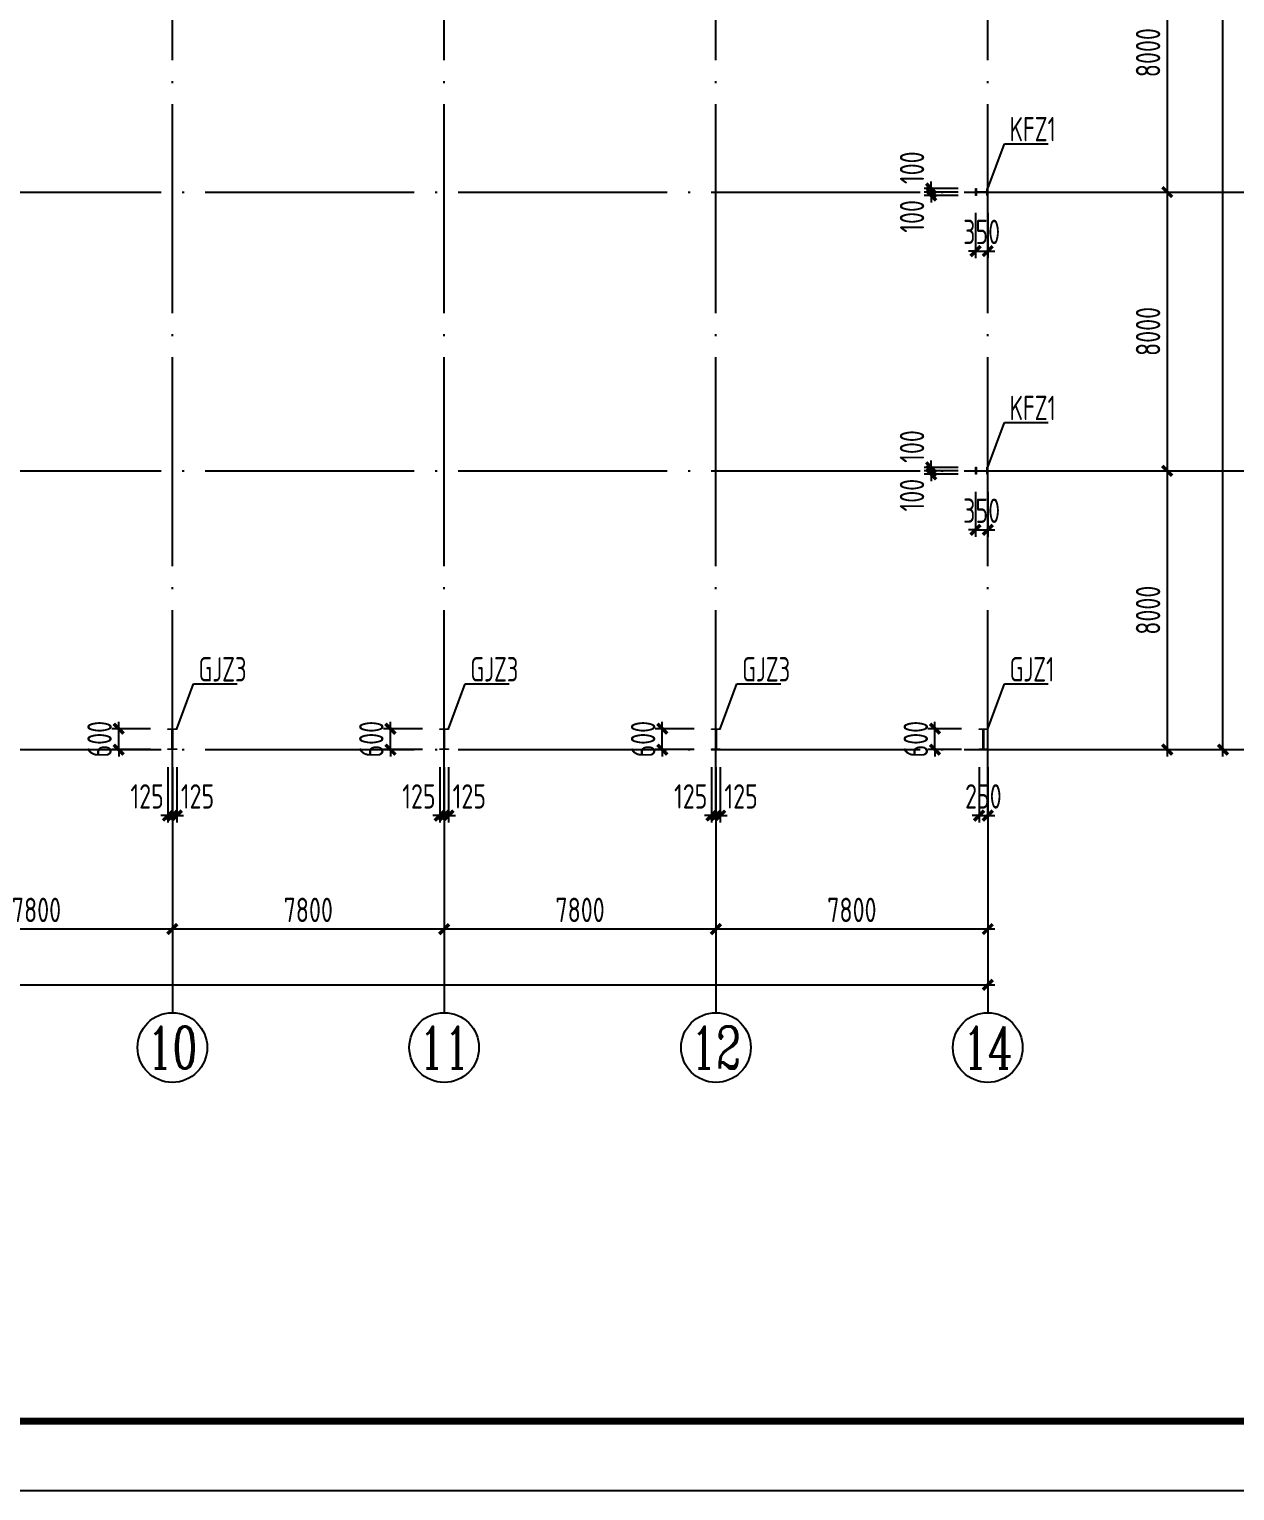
# Model space of a CAD drawing. Extents: x -2746917 to -971774, y -3334247 to -3250358.
# Drawn here: x -2142069 to -2124772, y -3316173 to -3295203 of the extents above; entities that cross this region are included whole.
import ezdxf
from ezdxf.enums import TextEntityAlignment as Align

# ---------------------------------------------------------------- set-up
doc = ezdxf.new("R2010")
doc.units = 0
doc.header["$LTSCALE"] = 1000
doc.header["$MEASUREMENT"] = 0
doc.header["$PDMODE"] = 35
doc.linetypes.add('DOTE', pattern=[2.42, 2, -0.2, 0.02, -0.2])
doc.layers.get('0').update_dxf_attribs({"linetype": 'CONTINUOUS'})
doc.layers.get('Defpoints').update_dxf_attribs({"linetype": 'CONTINUOUS'})
for name, color, linetype in [('AXIS', 253, 'DOTE'), ('COLU', 7, 'CONTINUOUS'), ('DIM', 3, 'CONTINUOUS'), ('NUM', 7, 'CONTINUOUS'), ('PUB_TITLE', 4, 'CONTINUOUS'), ('TEXT', 7, 'CONTINUOUS')]:
    doc.layers.add(name, color=color, linetype=linetype)
doc.layers.add('yichutu', color=7, linetype='CONTINUOUS', true_color=0xffffff, plot=False)
doc.styles.add('TSSD_Axis', font='Complex.shx', dxfattribs={"width": 0.7, "bigfont": 'hztxt.shx'})
doc.styles.add('TSSD_Dimension', font='tssdeng.shx', dxfattribs={"width": 0.75, "bigfont": 'Hztxt.shx'})
doc.styles.add('TSSD_Rein', font='Tssdeng.shx', dxfattribs={"width": 0.75, "bigfont": 'hztxt.shx'})
doc.dimstyles.new('TSSD_200_100', dxfattribs={"dimtxt": 350, "dimasz": 100, "dimexe": 100, "dimexo": 250, "dimgap": 100, "dimtad": 1, "dimdec": 0, "dimlfac": 2, "dimzin": 0, "dimdsep": 46, "dimtxsty": 'TSSD_Dimension', "dimblk": 'ARCHTICK', "dimcen": 0, "dimdle": 100, "dimclrt": 7, "dimadec": 0, "dimazin": 0, "dimtfac": 1, "dimtdec": 0, "dimtix": 1, "dimtmove": 2, "dimatfit": 3, "dimfxl": 1, "dimtolj": 1, "dimtzin": 0, "dimarcsym": 0})

# ---------------------------------------------------------------- blocks, each defined once
blk = doc.blocks.new('ts_axno')
at = {"color": 0, "linetype": 'ByBlock', "lineweight": -2}
blk.add_circle((0, 0), 0.5, dxfattribs=at)
at = {"color": 0, "linetype": 'ByBlock', "lineweight": -2, "style": 'TSSD_Axis', "width": 0.7}
blk.add_attdef('A', text='', height=0.6, dxfattribs=at).set_placement((0, 0), align=Align.MIDDLE_CENTER)
blk = doc.blocks.new('_ArchTick')
at = {"color": 0, "const_width": 0.5}
blk.add_lwpolyline([(-0.71, -0.71), (0.71, 0.71)], dxfattribs=at)
blk = doc.blocks.new('*D1110')
at = {"layer": 'Defpoints', "color": 0, "ltscale": 1.5}
for p in [(-2136116, -3306539), (-2132216, -3306539), (-2136116, -3308114)]:
    blk.add_point(p, dxfattribs=at)
at = {"layer": 'DIM', "color": 0, "lineweight": -2, "ltscale": 1.5}
for p, q in [((-2136116, -3306789), (-2136116, -3308214)), ((-2132216, -3306789), (-2132216, -3308214)), ((-2132116, -3308114), (-2136216, -3308114))]:
    blk.add_line(p, q, dxfattribs=at)
at = {"layer": 'DIM', "color": 0, "lineweight": -2, "ltscale": 1.5, "xscale": 100, "yscale": 100, "zscale": 100, "rotation": 180}
blk.add_blockref('_ArchTick', (-2136116, -3308114), dxfattribs=at)
at = {"layer": 'DIM', "color": 0, "lineweight": -2, "ltscale": 1.5, "xscale": 100, "yscale": 100, "zscale": 100}
blk.add_blockref('_ArchTick', (-2132216, -3308114), dxfattribs=at)
at = {"layer": 'DIM', "color": 7, "ltscale": 1.5, "insert": (-2134166, -3307839), "char_height": 350, "attachment_point": 5, "style": 'TSSD_Dimension'}
blk.add_mtext('\\A1;7800', dxfattribs=at)
blk = doc.blocks.new('*D1111')
at = {"layer": 'Defpoints', "color": 0, "ltscale": 1.5}
for p in [(-2140016, -3306539), (-2136116, -3306539), (-2140016, -3308114)]:
    blk.add_point(p, dxfattribs=at)
at = {"layer": 'DIM', "color": 0, "lineweight": -2, "ltscale": 1.5}
for p, q in [((-2140016, -3306789), (-2140016, -3308214)), ((-2136116, -3306789), (-2136116, -3308214)), ((-2136016, -3308114), (-2140116, -3308114))]:
    blk.add_line(p, q, dxfattribs=at)
at = {"layer": 'DIM', "color": 0, "lineweight": -2, "ltscale": 1.5, "xscale": 100, "yscale": 100, "zscale": 100, "rotation": 180}
blk.add_blockref('_ArchTick', (-2140016, -3308114), dxfattribs=at)
at = {"layer": 'DIM', "color": 0, "lineweight": -2, "ltscale": 1.5, "xscale": 100, "yscale": 100, "zscale": 100}
blk.add_blockref('_ArchTick', (-2136116, -3308114), dxfattribs=at)
at = {"layer": 'DIM', "color": 7, "ltscale": 1.5, "insert": (-2138066, -3307839), "char_height": 350, "attachment_point": 5, "style": 'TSSD_Dimension'}
blk.add_mtext('\\A1;7800', dxfattribs=at)
blk = doc.blocks.new('*D1112')
at = {"layer": 'Defpoints', "color": 0, "ltscale": 1.5}
for p in [(-2143916, -3306539), (-2140016, -3306539), (-2143916, -3308114)]:
    blk.add_point(p, dxfattribs=at)
at = {"layer": 'DIM', "color": 0, "lineweight": -2, "ltscale": 1.5}
for p, q in [((-2143916, -3306789), (-2143916, -3308214)), ((-2140016, -3306789), (-2140016, -3308214)), ((-2139916, -3308114), (-2144016, -3308114))]:
    blk.add_line(p, q, dxfattribs=at)
at = {"layer": 'DIM', "color": 0, "lineweight": -2, "ltscale": 1.5, "xscale": 100, "yscale": 100, "zscale": 100, "rotation": 180}
blk.add_blockref('_ArchTick', (-2143916, -3308114), dxfattribs=at)
at = {"layer": 'DIM', "color": 0, "lineweight": -2, "ltscale": 1.5, "xscale": 100, "yscale": 100, "zscale": 100}
blk.add_blockref('_ArchTick', (-2140016, -3308114), dxfattribs=at)
at = {"layer": 'DIM', "color": 7, "ltscale": 1.5, "insert": (-2141966, -3307839), "char_height": 350, "attachment_point": 5, "style": 'TSSD_Dimension'}
blk.add_mtext('\\A1;7800', dxfattribs=at)
blk = doc.blocks.new('*D1120')
at = {"layer": 'Defpoints', "color": 0, "ltscale": 1.5}
for p in [(-2171216, -3306539), (-2128316, -3306539), (-2128316, -3308914)]:
    blk.add_point(p, dxfattribs=at)
at = {"layer": 'DIM', "color": 0, "lineweight": -2, "ltscale": 1.5}
for p, q in [((-2171216, -3306789), (-2171216, -3309014)), ((-2128316, -3306789), (-2128316, -3309014)), ((-2171316, -3308914), (-2128216, -3308914))]:
    blk.add_line(p, q, dxfattribs=at)
at = {"layer": 'DIM', "color": 0, "lineweight": -2, "ltscale": 1.5, "xscale": 100, "yscale": 100, "zscale": 100, "rotation": 180}
blk.add_blockref('_ArchTick', (-2171216, -3308914), dxfattribs=at)
at = {"layer": 'DIM', "color": 0, "lineweight": -2, "ltscale": 1.5, "xscale": 100, "yscale": 100, "zscale": 100}
blk.add_blockref('_ArchTick', (-2128316, -3308914), dxfattribs=at)
at = {"layer": 'DIM', "color": 7, "ltscale": 1.5, "insert": (-2149766, -3308639), "char_height": 350, "attachment_point": 5, "style": 'TSSD_Dimension'}
blk.add_mtext('\\A1;85800', dxfattribs=at)
blk = doc.blocks.new('*D1143')
at = {"layer": 'Defpoints', "color": 0, "ltscale": 1.5}
for p in [(-2127316, -3293539), (-2127316, -3297539), (-2125741, -3297539)]:
    blk.add_point(p, dxfattribs=at)
at = {"layer": 'DIM', "color": 0, "lineweight": -2, "ltscale": 1.5}
for p, q in [((-2127066, -3293539), (-2125641, -3293539)), ((-2125741, -3293439), (-2125741, -3297639)), ((-2127066, -3297539), (-2125641, -3297539))]:
    blk.add_line(p, q, dxfattribs=at)
at = {"layer": 'DIM', "color": 0, "lineweight": -2, "ltscale": 1.5, "xscale": 100, "yscale": 100, "zscale": 100}
for p, rotation in [((-2125741, -3293539), 90), ((-2125741, -3297539), 270)]:
    blk.add_blockref('_ArchTick', p, dxfattribs=dict(at, rotation=rotation))
at = {"layer": 'DIM', "color": 7, "ltscale": 1.5, "insert": (-2126016, -3295539), "char_height": 350, "attachment_point": 5, "rotation": 90, "style": 'TSSD_Dimension'}
blk.add_mtext('\\A1;8000', dxfattribs=at)
blk = doc.blocks.new('*D1144')
at = {"layer": 'Defpoints', "color": 0, "ltscale": 1.5}
for p in [(-2127316, -3297539), (-2127316, -3301539), (-2125741, -3301539)]:
    blk.add_point(p, dxfattribs=at)
at = {"layer": 'DIM', "color": 0, "lineweight": -2, "ltscale": 1.5}
for p, q in [((-2127066, -3297539), (-2125641, -3297539)), ((-2125741, -3297439), (-2125741, -3301639)), ((-2127066, -3301539), (-2125641, -3301539))]:
    blk.add_line(p, q, dxfattribs=at)
at = {"layer": 'DIM', "color": 0, "lineweight": -2, "ltscale": 1.5, "xscale": 100, "yscale": 100, "zscale": 100}
for p, rotation in [((-2125741, -3297539), 90), ((-2125741, -3301539), 270)]:
    blk.add_blockref('_ArchTick', p, dxfattribs=dict(at, rotation=rotation))
at = {"layer": 'DIM', "color": 7, "ltscale": 1.5, "insert": (-2126016, -3299539), "char_height": 350, "attachment_point": 5, "rotation": 90, "style": 'TSSD_Dimension'}
blk.add_mtext('\\A1;8000', dxfattribs=at)
blk = doc.blocks.new('*D1145')
at = {"layer": 'Defpoints', "color": 0, "ltscale": 1.5}
for p in [(-2127316, -3301539), (-2127316, -3305539), (-2125741, -3305539)]:
    blk.add_point(p, dxfattribs=at)
at = {"layer": 'DIM', "color": 0, "lineweight": -2, "ltscale": 1.5}
for p, q in [((-2127066, -3301539), (-2125641, -3301539)), ((-2125741, -3301439), (-2125741, -3305639)), ((-2127066, -3305539), (-2125641, -3305539))]:
    blk.add_line(p, q, dxfattribs=at)
at = {"layer": 'DIM', "color": 0, "lineweight": -2, "ltscale": 1.5, "xscale": 100, "yscale": 100, "zscale": 100}
for p, rotation in [((-2125741, -3301539), 90), ((-2125741, -3305539), 270)]:
    blk.add_blockref('_ArchTick', p, dxfattribs=dict(at, rotation=rotation))
at = {"layer": 'DIM', "color": 7, "ltscale": 1.5, "insert": (-2126016, -3303539), "char_height": 350, "attachment_point": 5, "rotation": 90, "style": 'TSSD_Dimension'}
blk.add_mtext('\\A1;8000', dxfattribs=at)
blk = doc.blocks.new('*D1146')
at = {"layer": 'Defpoints', "color": 0, "ltscale": 1.5}
for p in [(-2127316, -3281539), (-2124941, -3281539), (-2127316, -3305539)]:
    blk.add_point(p, dxfattribs=at)
at = {"layer": 'DIM', "color": 0, "lineweight": -2, "ltscale": 1.5}
for p, q in [((-2127066, -3281539), (-2124841, -3281539)), ((-2124941, -3305639), (-2124941, -3281439)), ((-2127066, -3305539), (-2124841, -3305539))]:
    blk.add_line(p, q, dxfattribs=at)
at = {"layer": 'DIM', "color": 0, "lineweight": -2, "ltscale": 1.5, "xscale": 100, "yscale": 100, "zscale": 100}
for p, rotation in [((-2124941, -3281539), 90), ((-2124941, -3305539), 270)]:
    blk.add_blockref('_ArchTick', p, dxfattribs=dict(at, rotation=rotation))
at = {"layer": 'DIM', "color": 7, "ltscale": 1.5, "insert": (-2125216, -3293539), "char_height": 350, "attachment_point": 5, "rotation": 90, "style": 'TSSD_Dimension'}
blk.add_mtext('\\A1;48000', dxfattribs=at)
blk = doc.blocks.new('*D1147')
at = {"layer": 'Defpoints', "color": 0, "ltscale": 1.5}
for p in [(-2132216, -3306539), (-2128316, -3306539), (-2132216, -3308114)]:
    blk.add_point(p, dxfattribs=at)
at = {"layer": 'DIM', "color": 0, "lineweight": -2, "ltscale": 1.5}
for p, q in [((-2132216, -3306789), (-2132216, -3308214)), ((-2128316, -3306789), (-2128316, -3308214)), ((-2128216, -3308114), (-2132316, -3308114))]:
    blk.add_line(p, q, dxfattribs=at)
at = {"layer": 'DIM', "color": 0, "lineweight": -2, "ltscale": 1.5, "xscale": 100, "yscale": 100, "zscale": 100, "rotation": 180}
blk.add_blockref('_ArchTick', (-2132216, -3308114), dxfattribs=at)
at = {"layer": 'DIM', "color": 0, "lineweight": -2, "ltscale": 1.5, "xscale": 100, "yscale": 100, "zscale": 100}
blk.add_blockref('_ArchTick', (-2128316, -3308114), dxfattribs=at)
at = {"layer": 'DIM', "color": 7, "ltscale": 1.5, "insert": (-2130266, -3307839), "char_height": 350, "attachment_point": 5, "style": 'TSSD_Dimension'}
blk.add_mtext('\\A1;7800', dxfattribs=at)
blk = doc.blocks.new('*D1237')
at = {"layer": 'Defpoints', "color": 0, "ltscale": 1.5}
for p in [(-2140079, -3305539), (-2140016, -3305539), (-2140016, -3306485)]:
    blk.add_point(p, dxfattribs=at)
at = {"layer": 'DIM', "color": 0, "lineweight": -2, "ltscale": 1.5}
for p, q in [((-2140079, -3305789), (-2140079, -3306585)), ((-2140016, -3305789), (-2140016, -3306585)), ((-2140079, -3306485), (-2140179, -3306485)), ((-2140079, -3306485), (-2140016, -3306485)), ((-2140016, -3306485), (-2139916, -3306485))]:
    blk.add_line(p, q, dxfattribs=at)
at = {"layer": 'DIM', "color": 0, "lineweight": -2, "ltscale": 1.5, "xscale": 100, "yscale": 100, "zscale": 100}
blk.add_blockref('_ArchTick', (-2140079, -3306485), dxfattribs=at)
at = {"layer": 'DIM', "color": 0, "lineweight": -2, "ltscale": 1.5, "xscale": 100, "yscale": 100, "zscale": 100, "rotation": 180}
blk.add_blockref('_ArchTick', (-2140016, -3306485), dxfattribs=at)
at = {"layer": 'DIM', "color": 7, "ltscale": 1.5, "insert": (-2140378, -3306210), "char_height": 350, "attachment_point": 5, "style": 'TSSD_Dimension'}
blk.add_mtext('\\A1;125', dxfattribs=at)
blk = doc.blocks.new('*D1238')
at = {"layer": 'Defpoints', "color": 0, "ltscale": 1.5}
for p in [(-2140786, -3305239), (-2140079, -3305239), (-2140079, -3305539)]:
    blk.add_point(p, dxfattribs=at)
at = {"layer": 'DIM', "color": 0, "lineweight": -2, "ltscale": 1.5}
for p, q in [((-2140329, -3305239), (-2140886, -3305239)), ((-2140786, -3305239), (-2140786, -3305139)), ((-2140786, -3305539), (-2140786, -3305239)), ((-2140329, -3305539), (-2140886, -3305539)), ((-2140786, -3305539), (-2140786, -3305639))]:
    blk.add_line(p, q, dxfattribs=at)
at = {"layer": 'DIM', "color": 0, "lineweight": -2, "ltscale": 1.5, "xscale": 100, "yscale": 100, "zscale": 100}
for p, rotation in [((-2140786, -3305239), 270), ((-2140786, -3305539), 90)]:
    blk.add_blockref('_ArchTick', p, dxfattribs=dict(at, rotation=rotation))
at = {"layer": 'DIM', "color": 7, "ltscale": 1.5, "insert": (-2141061, -3305389), "char_height": 350, "attachment_point": 5, "rotation": 90, "style": 'TSSD_Dimension'}
blk.add_mtext('\\A1;600', dxfattribs=at)
blk = doc.blocks.new('*D1239')
at = {"layer": 'Defpoints', "color": 0, "ltscale": 1.5}
for p in [(-2140016, -3305539), (-2139954, -3305539), (-2139954, -3306485)]:
    blk.add_point(p, dxfattribs=at)
at = {"layer": 'DIM', "color": 0, "lineweight": -2, "ltscale": 1.5}
for p, q in [((-2140016, -3305789), (-2140016, -3306585)), ((-2139954, -3305789), (-2139954, -3306585)), ((-2140016, -3306485), (-2140116, -3306485)), ((-2140016, -3306485), (-2139954, -3306485)), ((-2139954, -3306485), (-2139854, -3306485))]:
    blk.add_line(p, q, dxfattribs=at)
at = {"layer": 'DIM', "color": 0, "lineweight": -2, "ltscale": 1.5, "xscale": 100, "yscale": 100, "zscale": 100}
blk.add_blockref('_ArchTick', (-2140016, -3306485), dxfattribs=at)
at = {"layer": 'DIM', "color": 0, "lineweight": -2, "ltscale": 1.5, "xscale": 100, "yscale": 100, "zscale": 100, "rotation": 180}
blk.add_blockref('_ArchTick', (-2139954, -3306485), dxfattribs=at)
at = {"layer": 'DIM', "color": 7, "ltscale": 1.5, "insert": (-2139655, -3306210), "char_height": 350, "attachment_point": 5, "style": 'TSSD_Dimension'}
blk.add_mtext('\\A1;125', dxfattribs=at)
blk = doc.blocks.new('*D1247')
at = {"layer": 'Defpoints', "color": 0, "ltscale": 1.5}
for p in [(-2136179, -3305539), (-2136116, -3305539), (-2136116, -3306485)]:
    blk.add_point(p, dxfattribs=at)
at = {"layer": 'DIM', "color": 0, "lineweight": -2, "ltscale": 1.5}
for p, q in [((-2136179, -3305789), (-2136179, -3306585)), ((-2136116, -3305789), (-2136116, -3306585)), ((-2136179, -3306485), (-2136279, -3306485)), ((-2136179, -3306485), (-2136116, -3306485)), ((-2136116, -3306485), (-2136016, -3306485))]:
    blk.add_line(p, q, dxfattribs=at)
at = {"layer": 'DIM', "color": 0, "lineweight": -2, "ltscale": 1.5, "xscale": 100, "yscale": 100, "zscale": 100}
blk.add_blockref('_ArchTick', (-2136179, -3306485), dxfattribs=at)
at = {"layer": 'DIM', "color": 0, "lineweight": -2, "ltscale": 1.5, "xscale": 100, "yscale": 100, "zscale": 100, "rotation": 180}
blk.add_blockref('_ArchTick', (-2136116, -3306485), dxfattribs=at)
at = {"layer": 'DIM', "color": 7, "ltscale": 1.5, "insert": (-2136478, -3306210), "char_height": 350, "attachment_point": 5, "style": 'TSSD_Dimension'}
blk.add_mtext('\\A1;125', dxfattribs=at)
blk = doc.blocks.new('*D1248')
at = {"layer": 'Defpoints', "color": 0, "ltscale": 1.5}
for p in [(-2136886, -3305239), (-2136179, -3305239), (-2136179, -3305539)]:
    blk.add_point(p, dxfattribs=at)
at = {"layer": 'DIM', "color": 0, "lineweight": -2, "ltscale": 1.5}
for p, q in [((-2136429, -3305239), (-2136986, -3305239)), ((-2136886, -3305239), (-2136886, -3305139)), ((-2136886, -3305539), (-2136886, -3305239)), ((-2136429, -3305539), (-2136986, -3305539)), ((-2136886, -3305539), (-2136886, -3305639))]:
    blk.add_line(p, q, dxfattribs=at)
at = {"layer": 'DIM', "color": 0, "lineweight": -2, "ltscale": 1.5, "xscale": 100, "yscale": 100, "zscale": 100}
for p, rotation in [((-2136886, -3305239), 270), ((-2136886, -3305539), 90)]:
    blk.add_blockref('_ArchTick', p, dxfattribs=dict(at, rotation=rotation))
at = {"layer": 'DIM', "color": 7, "ltscale": 1.5, "insert": (-2137161, -3305389), "char_height": 350, "attachment_point": 5, "rotation": 90, "style": 'TSSD_Dimension'}
blk.add_mtext('\\A1;600', dxfattribs=at)
blk = doc.blocks.new('*D1249')
at = {"layer": 'Defpoints', "color": 0, "ltscale": 1.5}
for p in [(-2136116, -3305539), (-2136054, -3305539), (-2136054, -3306485)]:
    blk.add_point(p, dxfattribs=at)
at = {"layer": 'DIM', "color": 0, "lineweight": -2, "ltscale": 1.5}
for p, q in [((-2136116, -3305789), (-2136116, -3306585)), ((-2136054, -3305789), (-2136054, -3306585)), ((-2136116, -3306485), (-2136216, -3306485)), ((-2136116, -3306485), (-2136054, -3306485)), ((-2136054, -3306485), (-2135954, -3306485))]:
    blk.add_line(p, q, dxfattribs=at)
at = {"layer": 'DIM', "color": 0, "lineweight": -2, "ltscale": 1.5, "xscale": 100, "yscale": 100, "zscale": 100}
blk.add_blockref('_ArchTick', (-2136116, -3306485), dxfattribs=at)
at = {"layer": 'DIM', "color": 0, "lineweight": -2, "ltscale": 1.5, "xscale": 100, "yscale": 100, "zscale": 100, "rotation": 180}
blk.add_blockref('_ArchTick', (-2136054, -3306485), dxfattribs=at)
at = {"layer": 'DIM', "color": 7, "ltscale": 1.5, "insert": (-2135755, -3306210), "char_height": 350, "attachment_point": 5, "style": 'TSSD_Dimension'}
blk.add_mtext('\\A1;125', dxfattribs=at)
blk = doc.blocks.new('*D1257')
at = {"layer": 'Defpoints', "color": 0, "ltscale": 1.5}
for p in [(-2132279, -3305539), (-2132216, -3305539), (-2132216, -3306485)]:
    blk.add_point(p, dxfattribs=at)
at = {"layer": 'DIM', "color": 0, "lineweight": -2, "ltscale": 1.5}
for p, q in [((-2132279, -3305789), (-2132279, -3306585)), ((-2132216, -3305789), (-2132216, -3306585)), ((-2132279, -3306485), (-2132379, -3306485)), ((-2132279, -3306485), (-2132216, -3306485)), ((-2132216, -3306485), (-2132116, -3306485))]:
    blk.add_line(p, q, dxfattribs=at)
at = {"layer": 'DIM', "color": 0, "lineweight": -2, "ltscale": 1.5, "xscale": 100, "yscale": 100, "zscale": 100}
blk.add_blockref('_ArchTick', (-2132279, -3306485), dxfattribs=at)
at = {"layer": 'DIM', "color": 0, "lineweight": -2, "ltscale": 1.5, "xscale": 100, "yscale": 100, "zscale": 100, "rotation": 180}
blk.add_blockref('_ArchTick', (-2132216, -3306485), dxfattribs=at)
at = {"layer": 'DIM', "color": 7, "ltscale": 1.5, "insert": (-2132578, -3306210), "char_height": 350, "attachment_point": 5, "style": 'TSSD_Dimension'}
blk.add_mtext('\\A1;125', dxfattribs=at)
blk = doc.blocks.new('*D1258')
at = {"layer": 'Defpoints', "color": 0, "ltscale": 1.5}
for p in [(-2132986, -3305239), (-2132279, -3305239), (-2132279, -3305539)]:
    blk.add_point(p, dxfattribs=at)
at = {"layer": 'DIM', "color": 0, "lineweight": -2, "ltscale": 1.5}
for p, q in [((-2132529, -3305239), (-2133086, -3305239)), ((-2132986, -3305239), (-2132986, -3305139)), ((-2132986, -3305539), (-2132986, -3305239)), ((-2132529, -3305539), (-2133086, -3305539)), ((-2132986, -3305539), (-2132986, -3305639))]:
    blk.add_line(p, q, dxfattribs=at)
at = {"layer": 'DIM', "color": 0, "lineweight": -2, "ltscale": 1.5, "xscale": 100, "yscale": 100, "zscale": 100}
for p, rotation in [((-2132986, -3305239), 270), ((-2132986, -3305539), 90)]:
    blk.add_blockref('_ArchTick', p, dxfattribs=dict(at, rotation=rotation))
at = {"layer": 'DIM', "color": 7, "ltscale": 1.5, "insert": (-2133261, -3305389), "char_height": 350, "attachment_point": 5, "rotation": 90, "style": 'TSSD_Dimension'}
blk.add_mtext('\\A1;600', dxfattribs=at)
blk = doc.blocks.new('*D1259')
at = {"layer": 'Defpoints', "color": 0, "ltscale": 1.5}
for p in [(-2132216, -3305539), (-2132154, -3305539), (-2132154, -3306485)]:
    blk.add_point(p, dxfattribs=at)
at = {"layer": 'DIM', "color": 0, "lineweight": -2, "ltscale": 1.5}
for p, q in [((-2132216, -3305789), (-2132216, -3306585)), ((-2132154, -3305789), (-2132154, -3306585)), ((-2132216, -3306485), (-2132316, -3306485)), ((-2132216, -3306485), (-2132154, -3306485)), ((-2132154, -3306485), (-2132054, -3306485))]:
    blk.add_line(p, q, dxfattribs=at)
at = {"layer": 'DIM', "color": 0, "lineweight": -2, "ltscale": 1.5, "xscale": 100, "yscale": 100, "zscale": 100}
blk.add_blockref('_ArchTick', (-2132216, -3306485), dxfattribs=at)
at = {"layer": 'DIM', "color": 0, "lineweight": -2, "ltscale": 1.5, "xscale": 100, "yscale": 100, "zscale": 100, "rotation": 180}
blk.add_blockref('_ArchTick', (-2132154, -3306485), dxfattribs=at)
at = {"layer": 'DIM', "color": 7, "ltscale": 1.5, "insert": (-2131855, -3306210), "char_height": 350, "attachment_point": 5, "style": 'TSSD_Dimension'}
blk.add_mtext('\\A1;125', dxfattribs=at)
blk = doc.blocks.new('*D1278')
at = {"layer": 'Defpoints', "color": 0, "ltscale": 1.5}
for p in [(-2128441, -3305539), (-2128316, -3305539), (-2128316, -3306485)]:
    blk.add_point(p, dxfattribs=at)
at = {"layer": 'DIM', "color": 0, "lineweight": -2, "ltscale": 1.5}
for p, q in [((-2128441, -3305789), (-2128441, -3306585)), ((-2128316, -3305789), (-2128316, -3306585)), ((-2128441, -3306485), (-2128541, -3306485)), ((-2128441, -3306485), (-2128316, -3306485)), ((-2128316, -3306485), (-2128216, -3306485))]:
    blk.add_line(p, q, dxfattribs=at)
at = {"layer": 'DIM', "color": 0, "lineweight": -2, "ltscale": 1.5, "xscale": 100, "yscale": 100, "zscale": 100}
blk.add_blockref('_ArchTick', (-2128441, -3306485), dxfattribs=at)
at = {"layer": 'DIM', "color": 0, "lineweight": -2, "ltscale": 1.5, "xscale": 100, "yscale": 100, "zscale": 100, "rotation": 180}
blk.add_blockref('_ArchTick', (-2128316, -3306485), dxfattribs=at)
at = {"layer": 'DIM', "color": 7, "ltscale": 1.5, "insert": (-2128379, -3306210), "char_height": 350, "attachment_point": 5, "style": 'TSSD_Dimension'}
blk.add_mtext('\\A1;250', dxfattribs=at)
blk = doc.blocks.new('*D1279')
at = {"layer": 'Defpoints', "color": 0, "ltscale": 1.5}
for p in [(-2129074, -3305239), (-2128441, -3305239), (-2128441, -3305539)]:
    blk.add_point(p, dxfattribs=at)
at = {"layer": 'DIM', "color": 0, "lineweight": -2, "ltscale": 1.5}
for p, q in [((-2128691, -3305239), (-2129174, -3305239)), ((-2129074, -3305239), (-2129074, -3305139)), ((-2129074, -3305539), (-2129074, -3305239)), ((-2128691, -3305539), (-2129174, -3305539)), ((-2129074, -3305539), (-2129074, -3305639))]:
    blk.add_line(p, q, dxfattribs=at)
at = {"layer": 'DIM', "color": 0, "lineweight": -2, "ltscale": 1.5, "xscale": 100, "yscale": 100, "zscale": 100}
for p, rotation in [((-2129074, -3305239), 270), ((-2129074, -3305539), 90)]:
    blk.add_blockref('_ArchTick', p, dxfattribs=dict(at, rotation=rotation))
at = {"layer": 'DIM', "color": 7, "ltscale": 1.5, "insert": (-2129349, -3305389), "char_height": 350, "attachment_point": 5, "rotation": 90, "style": 'TSSD_Dimension'}
blk.add_mtext('\\A1;600', dxfattribs=at)
blk = doc.blocks.new('*D1280')
at = {"layer": 'Defpoints', "color": 0, "ltscale": 1.5}
for p in [(-2129128, -3301539), (-2128491, -3301489), (-2128491, -3301539)]:
    blk.add_point(p, dxfattribs=at)
at = {"layer": 'DIM', "color": 0, "lineweight": -2, "ltscale": 1.5}
for p, q in [((-2128741, -3301489), (-2129228, -3301489)), ((-2128741, -3301539), (-2129228, -3301539)), ((-2129128, -3301489), (-2129128, -3301389)), ((-2129128, -3301489), (-2129128, -3301539)), ((-2129128, -3301539), (-2129128, -3301639))]:
    blk.add_line(p, q, dxfattribs=at)
at = {"layer": 'DIM', "color": 0, "lineweight": -2, "ltscale": 1.5, "xscale": 100, "yscale": 100, "zscale": 100}
for p, rotation in [((-2129128, -3301489), 270), ((-2129128, -3301539), 90)]:
    blk.add_blockref('_ArchTick', p, dxfattribs=dict(at, rotation=rotation))
at = {"layer": 'DIM', "color": 7, "ltscale": 1.5, "insert": (-2129403, -3301190), "char_height": 350, "attachment_point": 5, "rotation": 90, "style": 'TSSD_Dimension'}
blk.add_mtext('\\A1;100', dxfattribs=at)
blk = doc.blocks.new('*D1281')
at = {"layer": 'Defpoints', "color": 0, "ltscale": 1.5}
for p in [(-2128491, -3301539), (-2129128, -3301589), (-2128491, -3301589)]:
    blk.add_point(p, dxfattribs=at)
at = {"layer": 'DIM', "color": 0, "lineweight": -2, "ltscale": 1.5}
for p, q in [((-2128741, -3301539), (-2129228, -3301539)), ((-2129128, -3301539), (-2129128, -3301439)), ((-2129128, -3301539), (-2129128, -3301589)), ((-2128741, -3301589), (-2129228, -3301589)), ((-2129128, -3301589), (-2129128, -3301689))]:
    blk.add_line(p, q, dxfattribs=at)
at = {"layer": 'DIM', "color": 0, "lineweight": -2, "ltscale": 1.5, "xscale": 100, "yscale": 100, "zscale": 100}
for p, rotation in [((-2129128, -3301539), 270), ((-2129128, -3301589), 90)]:
    blk.add_blockref('_ArchTick', p, dxfattribs=dict(at, rotation=rotation))
at = {"layer": 'DIM', "color": 7, "ltscale": 1.5, "insert": (-2129403, -3301888), "char_height": 350, "attachment_point": 5, "rotation": 90, "style": 'TSSD_Dimension'}
blk.add_mtext('\\A1;100', dxfattribs=at)
blk = doc.blocks.new('*D1282')
at = {"layer": 'Defpoints', "color": 0, "ltscale": 1.5}
for p in [(-2128491, -3301589), (-2128316, -3301589), (-2128316, -3302386)]:
    blk.add_point(p, dxfattribs=at)
at = {"layer": 'DIM', "color": 0, "lineweight": -2, "ltscale": 1.5}
for p, q in [((-2128491, -3301839), (-2128491, -3302486)), ((-2128316, -3301839), (-2128316, -3302486)), ((-2128491, -3302386), (-2128591, -3302386)), ((-2128491, -3302386), (-2128316, -3302386)), ((-2128316, -3302386), (-2128216, -3302386))]:
    blk.add_line(p, q, dxfattribs=at)
at = {"layer": 'DIM', "color": 0, "lineweight": -2, "ltscale": 1.5, "xscale": 100, "yscale": 100, "zscale": 100}
blk.add_blockref('_ArchTick', (-2128491, -3302386), dxfattribs=at)
at = {"layer": 'DIM', "color": 0, "lineweight": -2, "ltscale": 1.5, "xscale": 100, "yscale": 100, "zscale": 100, "rotation": 180}
blk.add_blockref('_ArchTick', (-2128316, -3302386), dxfattribs=at)
at = {"layer": 'DIM', "color": 7, "ltscale": 1.5, "insert": (-2128404, -3302111), "char_height": 350, "attachment_point": 5, "style": 'TSSD_Dimension'}
blk.add_mtext('\\A1;350', dxfattribs=at)
blk = doc.blocks.new('*D1283')
at = {"layer": 'Defpoints', "color": 0, "ltscale": 1.5}
for p in [(-2129128, -3297539), (-2128491, -3297489), (-2128491, -3297539)]:
    blk.add_point(p, dxfattribs=at)
at = {"layer": 'DIM', "color": 0, "lineweight": -2, "ltscale": 1.5}
for p, q in [((-2128741, -3297489), (-2129228, -3297489)), ((-2128741, -3297539), (-2129228, -3297539)), ((-2129128, -3297489), (-2129128, -3297389)), ((-2129128, -3297489), (-2129128, -3297539)), ((-2129128, -3297539), (-2129128, -3297639))]:
    blk.add_line(p, q, dxfattribs=at)
at = {"layer": 'DIM', "color": 0, "lineweight": -2, "ltscale": 1.5, "xscale": 100, "yscale": 100, "zscale": 100}
for p, rotation in [((-2129128, -3297489), 270), ((-2129128, -3297539), 90)]:
    blk.add_blockref('_ArchTick', p, dxfattribs=dict(at, rotation=rotation))
at = {"layer": 'DIM', "color": 7, "ltscale": 1.5, "insert": (-2129403, -3297190), "char_height": 350, "attachment_point": 5, "rotation": 90, "style": 'TSSD_Dimension'}
blk.add_mtext('\\A1;100', dxfattribs=at)
blk = doc.blocks.new('*D1284')
at = {"layer": 'Defpoints', "color": 0, "ltscale": 1.5}
for p in [(-2128491, -3297539), (-2129128, -3297589), (-2128491, -3297589)]:
    blk.add_point(p, dxfattribs=at)
at = {"layer": 'DIM', "color": 0, "lineweight": -2, "ltscale": 1.5}
for p, q in [((-2128741, -3297539), (-2129228, -3297539)), ((-2129128, -3297539), (-2129128, -3297439)), ((-2129128, -3297539), (-2129128, -3297589)), ((-2128741, -3297589), (-2129228, -3297589)), ((-2129128, -3297589), (-2129128, -3297689))]:
    blk.add_line(p, q, dxfattribs=at)
at = {"layer": 'DIM', "color": 0, "lineweight": -2, "ltscale": 1.5, "xscale": 100, "yscale": 100, "zscale": 100}
for p, rotation in [((-2129128, -3297539), 270), ((-2129128, -3297589), 90)]:
    blk.add_blockref('_ArchTick', p, dxfattribs=dict(at, rotation=rotation))
at = {"layer": 'DIM', "color": 7, "ltscale": 1.5, "insert": (-2129403, -3297888), "char_height": 350, "attachment_point": 5, "rotation": 90, "style": 'TSSD_Dimension'}
blk.add_mtext('\\A1;100', dxfattribs=at)
blk = doc.blocks.new('*D1285')
at = {"layer": 'Defpoints', "color": 0, "ltscale": 1.5}
for p in [(-2128491, -3297589), (-2128316, -3297589), (-2128316, -3298386)]:
    blk.add_point(p, dxfattribs=at)
at = {"layer": 'DIM', "color": 0, "lineweight": -2, "ltscale": 1.5}
for p, q in [((-2128491, -3297839), (-2128491, -3298486)), ((-2128316, -3297839), (-2128316, -3298486)), ((-2128491, -3298386), (-2128591, -3298386)), ((-2128491, -3298386), (-2128316, -3298386)), ((-2128316, -3298386), (-2128216, -3298386))]:
    blk.add_line(p, q, dxfattribs=at)
at = {"layer": 'DIM', "color": 0, "lineweight": -2, "ltscale": 1.5, "xscale": 100, "yscale": 100, "zscale": 100}
blk.add_blockref('_ArchTick', (-2128491, -3298386), dxfattribs=at)
at = {"layer": 'DIM', "color": 0, "lineweight": -2, "ltscale": 1.5, "xscale": 100, "yscale": 100, "zscale": 100, "rotation": 180}
blk.add_blockref('_ArchTick', (-2128316, -3298386), dxfattribs=at)
at = {"layer": 'DIM', "color": 7, "ltscale": 1.5, "insert": (-2128404, -3298111), "char_height": 350, "attachment_point": 5, "style": 'TSSD_Dimension'}
blk.add_mtext('\\A1;350', dxfattribs=at)
blk = doc.blocks.new('yct-743-420-74300-42000-100-2002.0')
at = {"layer": 'yichutu', "color": 7, "true_color": 0xffffff}
blk.add_lwpolyline([(0, 0), (0, 42000), (74300, 42000), (74300, 0)], close=True, dxfattribs=at)
blk = doc.blocks.new('A$C6B365CFD')
at = {"layer": 'PUB_TITLE'}
blk.add_lwpolyline([(-70467, -17093), (-70467, 24907), (3833, 24907), (3833, -17093)], close=True, dxfattribs=at)
at = {"layer": 'PUB_TITLE', "const_width": 100}
blk.add_lwpolyline([(2833, -16093), (2833, 23907), (-69753, 23907), (-69753, -16093), (2833, -16093)], dxfattribs=at)

msp = doc.modelspace()

# ---------------------------------------------------------------- linework, layer by layer
at = {"layer": 'AXIS', "ltscale": 1.5}
for p, q in [((-2140016.16, -3306538.58), (-2140016.16, -3280538.58)), ((-2136116.16, -3306538.58), (-2136116.16, -3280538.58)), ((-2132216.16, -3306538.58), (-2132216.16, -3280538.58)), ((-2128316.16, -3306538.58), (-2128316.16, -3280538.58)), ((-2172216.16, -3297538.58), (-2127316.16, -3297538.58)), ((-2172216.16, -3301538.58), (-2127316.16, -3301538.58)), ((-2172216.16, -3305538.58), (-2127316.16, -3305538.58))]:
    msp.add_line(p, q, dxfattribs=at)
at = {"layer": 'COLU', "lineweight": 5, "ltscale": 1.5}
for points in [[(-2128491.16, -3297488.58), (-2128478.16, -3297488.58), (-2128478.16, -3297588.58), (-2128491.16, -3297588.58)], [(-2128478.16, -3297532.08), (-2128329.16, -3297532.08), (-2128329.16, -3297545.08), (-2128478.16, -3297545.08)], [(-2128329.16, -3297488.58), (-2128316.16, -3297488.58), (-2128316.16, -3297588.58), (-2128329.16, -3297588.58)], [(-2128491.16, -3301488.58), (-2128478.16, -3301488.58), (-2128478.16, -3301588.58), (-2128491.16, -3301588.58)], [(-2128478.16, -3301532.08), (-2128329.16, -3301532.08), (-2128329.16, -3301545.08), (-2128478.16, -3301545.08)], [(-2128329.16, -3301488.58), (-2128316.16, -3301488.58), (-2128316.16, -3301588.58), (-2128329.16, -3301588.58)], [(-2140078.66, -3305251.58), (-2140078.66, -3305238.58), (-2139953.66, -3305238.58), (-2139953.66, -3305251.58)], [(-2140022.66, -3305525.58), (-2140022.66, -3305251.58), (-2140009.66, -3305251.58), (-2140009.66, -3305525.58)], [(-2136178.66, -3305251.58), (-2136178.66, -3305238.58), (-2136053.66, -3305238.58), (-2136053.66, -3305251.58)], [(-2136122.66, -3305525.58), (-2136122.66, -3305251.58), (-2136109.66, -3305251.58), (-2136109.66, -3305525.58)], [(-2132278.66, -3305251.58), (-2132278.66, -3305238.58), (-2132153.66, -3305238.58), (-2132153.66, -3305251.58)], [(-2132222.66, -3305525.58), (-2132222.66, -3305251.58), (-2132209.66, -3305251.58), (-2132209.66, -3305525.58)], [(-2128441.16, -3305251.58), (-2128441.16, -3305238.58), (-2128316.16, -3305238.58), (-2128316.16, -3305251.58)], [(-2128385.16, -3305525.58), (-2128385.16, -3305251.58), (-2128372.16, -3305251.58), (-2128372.16, -3305525.58)], [(-2140078.66, -3305538.58), (-2140078.66, -3305525.58), (-2139953.66, -3305525.58), (-2139953.66, -3305538.58)], [(-2136178.66, -3305538.58), (-2136178.66, -3305525.58), (-2136053.66, -3305525.58), (-2136053.66, -3305538.58)], [(-2132278.66, -3305538.58), (-2132278.66, -3305525.58), (-2132153.66, -3305525.58), (-2132153.66, -3305538.58)], [(-2128441.16, -3305538.58), (-2128441.16, -3305525.58), (-2128316.16, -3305525.58), (-2128316.16, -3305538.58)]]:
    msp.add_lwpolyline(points, close=True, dxfattribs=at)
at = {"layer": 'NUM'}
for p, q in [((-2128316.16, -3297488.58), (-2128077.35, -3296846.64)), ((-2128077.35, -3296846.64), (-2127447.88, -3296846.64)), ((-2128316.16, -3301488.58), (-2128077.35, -3300846.64)), ((-2128077.35, -3300846.64), (-2127447.88, -3300846.64)), ((-2139953.66, -3305238.58), (-2139714.85, -3304596.64)), ((-2139714.85, -3304596.64), (-2139085.38, -3304596.64)), ((-2136053.66, -3305238.58), (-2135814.85, -3304596.64)), ((-2135814.85, -3304596.64), (-2135185.38, -3304596.64)), ((-2132153.66, -3305238.58), (-2131914.85, -3304596.64)), ((-2131914.85, -3304596.64), (-2131285.38, -3304596.64)), ((-2128316.16, -3305238.58), (-2128077.35, -3304596.64)), ((-2128077.35, -3304596.64), (-2127447.88, -3304596.64))]:
    msp.add_line(p, q, dxfattribs=at)
at = {"layer": 'NUM', "ltscale": 1.5}
for p, q in [((-2127316.16, -3297538.58), (-2124541.16, -3297538.58)), ((-2127316.16, -3301538.58), (-2124541.16, -3301538.58)), ((-2127316.16, -3305538.58), (-2124541.16, -3305538.58)), ((-2140016.16, -3306538.58), (-2140016.16, -3309313.58)), ((-2136116.16, -3306538.58), (-2136116.16, -3309313.58)), ((-2132216.16, -3306538.58), (-2132216.16, -3309313.58)), ((-2128316.16, -3306538.58), (-2128316.16, -3309313.58))]:
    msp.add_line(p, q, dxfattribs=at)

# ---------------------------------------------------------------- block references
at = {"ltscale": 1.5}
msp.add_blockref('A$C6B365CFD', (-2109793.08, -3299080.41), dxfattribs=at)
at = {"layer": 'NUM'}
ref = msp.add_blockref('ts_axno', (-2140016.16, -3309813.58), dxfattribs=dict(at, xscale=1000, yscale=1000, zscale=1000))
ref.add_attrib('10', '10', dxfattribs={"height": 600, "style": 'TSSD_Axis', "width": 0.7}).set_placement((-2140016.16, -3309813.58), align=Align.MIDDLE_CENTER)
ref = msp.add_blockref('ts_axno', (-2136116.16, -3309813.58), dxfattribs=dict(at, xscale=1000, yscale=1000, zscale=1000))
ref.add_attrib('11', '11', dxfattribs={"height": 600, "style": 'TSSD_Axis', "width": 0.7}).set_placement((-2136116.16, -3309813.58), align=Align.MIDDLE_CENTER)
ref = msp.add_blockref('ts_axno', (-2132216.16, -3309813.58), dxfattribs=dict(at, xscale=1000, yscale=1000, zscale=1000))
ref.add_attrib('12', '12', dxfattribs={"height": 600, "style": 'TSSD_Axis', "width": 0.7}).set_placement((-2132216.16, -3309813.58), align=Align.MIDDLE_CENTER)
ref = msp.add_blockref('ts_axno', (-2128316.16, -3309813.58), dxfattribs=dict(at, xscale=1000, yscale=1000, zscale=1000))
ref.add_attrib('14', '14', dxfattribs={"height": 600, "style": 'TSSD_Axis', "width": 0.7}).set_placement((-2128316.16, -3309813.58), align=Align.MIDDLE_CENTER)
at = {"layer": 'yichutu'}
msp.add_blockref('yct-743-420-74300-42000-100-2002.0', (-2180259.79, -3316173.05), dxfattribs=at)

# ---------------------------------------------------------------- texts
at = {"layer": 'TEXT', "lineweight": 5, "style": 'TSSD_Rein', "width": 0.7}
for s, p in [('KFZ1', (-2128003.17, -3296811.63)), ('KFZ1', (-2128003.17, -3300811.63)), ('GJZ3', (-2139640.67, -3304561.63)), ('GJZ3', (-2135740.67, -3304561.63)), ('GJZ3', (-2131840.67, -3304561.63)), ('GJZ1', (-2128003.17, -3304561.63))]:
    msp.add_text(s, height=350, dxfattribs=at).set_placement(p)

# ---------------------------------------------------------------- dimensions: what is measured, and where the dimension line sits
at = {"layer": 'DIM', "ltscale": 1.5}
for base, p1, p2, angle, picture, middle in [((-2124941.16, -3281538.58), (-2127316.16, -3305538.58), (-2127316.16, -3281538.58), 270, '*D1146', (-2125216.16, -3293538.58)), ((-2125741.16, -3297538.58), (-2127316.16, -3293538.58), (-2127316.16, -3297538.58), 270, '*D1143', (-2126016.16, -3295538.58)), ((-2125741.16, -3301538.58), (-2127316.16, -3297538.58), (-2127316.16, -3301538.58), 270, '*D1144', (-2126016.16, -3299538.58)), ((-2125741.16, -3305538.58), (-2127316.16, -3301538.58), (-2127316.16, -3305538.58), 270, '*D1145', (-2126016.16, -3303538.58)), ((-2140785.66, -3305238.58), (-2140078.66, -3305538.58), (-2140078.66, -3305238.58), 90, '*D1238', (-2141060.66, -3305388.58)), ((-2136885.66, -3305238.58), (-2136178.66, -3305538.58), (-2136178.66, -3305238.58), 90, '*D1248', (-2137160.66, -3305388.58)), ((-2132985.66, -3305238.58), (-2132278.66, -3305538.58), (-2132278.66, -3305238.58), 90, '*D1258', (-2133260.66, -3305388.58)), ((-2129073.61, -3305238.58), (-2128441.16, -3305538.58), (-2128441.16, -3305238.58), 90, '*D1279', (-2129348.61, -3305388.58)), ((-2128316.16, -3308913.58), (-2171216.16, -3306538.58), (-2128316.16, -3306538.58), 180, '*D1120', (-2149766.16, -3308638.58)), ((-2143916.16, -3308113.58), (-2140016.16, -3306538.58), (-2143916.16, -3306538.58), 180, '*D1112', (-2141966.16, -3307838.58)), ((-2140016.16, -3308113.58), (-2136116.16, -3306538.58), (-2140016.16, -3306538.58), 180, '*D1111', (-2138066.16, -3307838.58)), ((-2136116.16, -3308113.58), (-2132216.16, -3306538.58), (-2136116.16, -3306538.58), 180, '*D1110', (-2134166.16, -3307838.58)), ((-2132216.16, -3308113.58), (-2128316.16, -3306538.58), (-2132216.16, -3306538.58), 180, '*D1147', (-2130266.16, -3307838.58))]:
    dim = msp.add_linear_dim(base=base, p1=p1, p2=p2, angle=angle, dimstyle='TSSD_200_100', dxfattribs=at)
    dim.commit()
    dim.dimension.update_dxf_attribs({"geometry": picture, "text_midpoint": middle})
for base, p1, p2, picture, middle in [((-2129127.64, -3297538.58), (-2128491.16, -3297488.58), (-2128491.16, -3297538.58), '*D1283', (-2129402.64, -3297189.51)), ((-2129127.64, -3297588.58), (-2128491.16, -3297538.58), (-2128491.16, -3297588.58), '*D1284', (-2129402.64, -3297887.66)), ((-2129127.64, -3301538.58), (-2128491.16, -3301488.58), (-2128491.16, -3301538.58), '*D1280', (-2129402.64, -3301189.51)), ((-2129127.64, -3301588.58), (-2128491.16, -3301538.58), (-2128491.16, -3301588.58), '*D1281', (-2129402.64, -3301887.66))]:
    dim = msp.add_linear_dim(base=base, p1=p1, p2=p2, angle=90, dimstyle='TSSD_200_100', dxfattribs=at)
    dim.commit()
    dim.dimension.update_dxf_attribs({"geometry": picture, "text_midpoint": middle, "dimtype": 160})
for base, p1, p2, picture, middle in [((-2128316.16, -3298385.75), (-2128491.16, -3297588.58), (-2128316.16, -3297588.58), '*D1285', (-2128403.66, -3298110.75)), ((-2128316.16, -3302385.75), (-2128491.16, -3301588.58), (-2128316.16, -3301588.58), '*D1282', (-2128403.66, -3302110.75)), ((-2128316.16, -3306485.45), (-2128441.16, -3305538.58), (-2128316.16, -3305538.58), '*D1278', (-2128378.66, -3306210.45))]:
    dim = msp.add_linear_dim(base=base, p1=p1, p2=p2, dimstyle='TSSD_200_100', dxfattribs=at)
    dim.commit()
    dim.dimension.update_dxf_attribs({"geometry": picture, "text_midpoint": middle})
for base, p1, p2, picture, middle in [((-2140016.16, -3306485.45), (-2140078.66, -3305538.58), (-2140016.16, -3305538.58), '*D1237', (-2140377.73, -3306210.45)), ((-2139953.66, -3306485.45), (-2140016.16, -3305538.58), (-2139953.66, -3305538.58), '*D1239', (-2139654.59, -3306210.45)), ((-2136116.16, -3306485.45), (-2136178.66, -3305538.58), (-2136116.16, -3305538.58), '*D1247', (-2136477.73, -3306210.45)), ((-2136053.66, -3306485.45), (-2136116.16, -3305538.58), (-2136053.66, -3305538.58), '*D1249', (-2135754.59, -3306210.45)), ((-2132216.16, -3306485.45), (-2132278.66, -3305538.58), (-2132216.16, -3305538.58), '*D1257', (-2132577.73, -3306210.45)), ((-2132153.66, -3306485.45), (-2132216.16, -3305538.58), (-2132153.66, -3305538.58), '*D1259', (-2131854.59, -3306210.45))]:
    dim = msp.add_linear_dim(base=base, p1=p1, p2=p2, dimstyle='TSSD_200_100', dxfattribs=at)
    dim.commit()
    dim.dimension.update_dxf_attribs({"geometry": picture, "text_midpoint": middle, "dimtype": 160})

doc.saveas('drawing.dxf')
